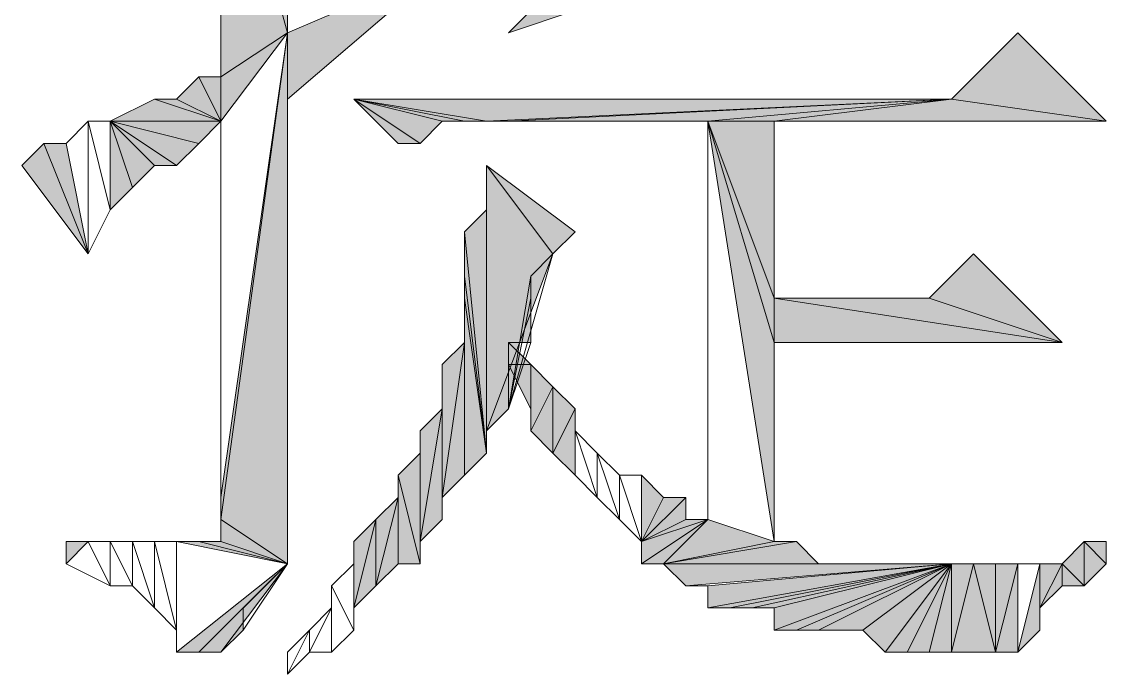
# Model space of a CAD drawing. Header units: inches. Extents: x -244 to 17, y 0 to 370.
# Drawn here: x -37.264 to -34.152, y 22.553 to 24.427 of the extents above; entities that cross this region are included whole.
import ezdxf

# ---------------------------------------------------------------- set-up
doc = ezdxf.new("R2010")
doc.units = ezdxf.units.IN
doc.header["$MEASUREMENT"] = 0
doc.layers.add('图层 1', color=7, linetype='Continuous')

# ---------------------------------------------------------------- blocks, each defined once
blk = doc.blocks.new('block 2')
at = {"layer": '图层 1', "true_color": 0xffffff}
h = blk.add_hatch(color=7, dxfattribs=at)
h.dxf.hatch_style = 2
h.paths.add_polyline_path([(43.8785, 57.7216), (44.196, 57.8487), (44.1326, 57.9121)])
h.paths.add_polyline_path([(44.196, 57.785), (43.8785, 57.7216), (44.196, 57.8487)])
h = blk.add_hatch(color=7, dxfattribs=at)
h.dxf.hatch_style = 2
h.paths.add_polyline_path([(43.053, 57.7216), (42.9895, 57.785), (43.053, 57.785)])
h = blk.add_hatch(color=7, dxfattribs=at)
h.dxf.hatch_style = 2
h.paths.add_polyline_path([(44.2595, 57.6582), (44.1326, 57.5311), (44.1326, 57.4677)])
h.paths.add_polyline_path([(44.069, 57.5945), (44.2595, 57.6582), (44.1326, 57.5311)])
h.paths.add_polyline_path([(44.0056, 57.6582), (44.069, 57.5945), (44.2595, 57.6582)])
h = blk.add_hatch(color=7, dxfattribs=at)
h.dxf.hatch_style = 2
h.paths.add_polyline_path([(44.196, 57.4039), (44.2595, 57.6582), (44.2595, 57.3406)])
h.paths.add_polyline_path([(44.1326, 57.4677), (44.196, 57.4039), (44.2595, 57.6582)])
h = blk.add_hatch(color=7, dxfattribs=at)
h.dxf.hatch_style = 2
h.paths.add_polyline_path([(44.2595, 57.6582), (44.3231, 57.5311), (44.2595, 57.3406)])
h = blk.add_hatch(color=7, dxfattribs=at)
h.dxf.hatch_style = 2
h.paths.add_polyline_path([(44.2595, 57.3406), (44.3231, 57.4677), (44.3231, 57.5311)])
h.paths.add_polyline_path([(44.3865, 57.4039), (44.2595, 57.3406), (44.3231, 57.4677)])
h = blk.add_hatch(color=7, dxfattribs=at)
h.dxf.hatch_style = 2
h.paths.add_polyline_path([(42.9895, 57.15), (42.7356, 57.4039), (42.7356, 57.4677)])
h.paths.add_polyline_path([(42.7356, 57.3406), (42.9895, 57.15), (42.7356, 57.4039)])
h = blk.add_hatch(color=7, dxfattribs=at)
h.dxf.hatch_style = 2
h.paths.add_polyline_path([(43.053, 57.4677), (43.053, 57.4039), (42.9895, 57.15)])
h = blk.add_hatch(color=7, dxfattribs=at)
h.dxf.hatch_style = 2
h.paths.add_polyline_path([(42.9895, 57.15), (43.053, 57.3406), (43.053, 57.4039)])
h.paths.add_polyline_path([(43.1166, 57.3406), (42.9895, 57.15), (43.053, 57.3406)])
h = blk.add_hatch(color=7, dxfattribs=at)
h.dxf.hatch_style = 2
h.paths.add_polyline_path([(44.3865, 57.4039), (44.3865, 57.3406), (44.2595, 57.3406)])
h = blk.add_hatch(color=7, dxfattribs=at)
h.dxf.hatch_style = 2
h.paths.add_polyline_path([(42.9895, 57.15), (42.799, 57.2772), (42.7356, 57.3406)])
h.paths.add_polyline_path([(42.8625, 57.2772), (42.9895, 57.15), (42.799, 57.2772)])
h = blk.add_hatch(color=7, dxfattribs=at)
h.dxf.hatch_style = 2
h.paths.add_polyline_path([(43.1166, 57.3406), (42.9895, 57.15), (44.5136, 57.15)])
h = blk.add_hatch(color=7, dxfattribs=at)
h.dxf.hatch_style = 2
h.paths.add_polyline_path([(43.18, 57.3406), (43.1166, 57.3406), (44.5136, 57.15)])
h = blk.add_hatch(color=7, dxfattribs=at)
h.dxf.hatch_style = 2
h.paths.add_polyline_path([(44.3865, 57.3406), (44.2595, 57.3406), (44.5136, 57.15)])
h = blk.add_hatch(color=7, dxfattribs=at)
h.dxf.hatch_style = 2
h.paths.add_polyline_path([(45.2121, 57.3406), (44.5136, 57.15), (44.3865, 57.3406)])
h.paths.add_polyline_path([(45.2121, 57.15), (45.2121, 57.3406), (44.5136, 57.15)])
h = blk.add_hatch(color=7, dxfattribs=at)
h.dxf.hatch_style = 2
h.paths.add_polyline_path([(44.3231, 57.15), (44.5136, 57.15), (44.7041, 56.7056)])
h = blk.add_hatch(color=7, dxfattribs=at)
h.dxf.hatch_style = 2
h.paths.add_polyline_path([(43.2436, 56.8324), (42.9895, 56.769), (43.3069, 56.769)])
h.paths.add_polyline_path([(42.9895, 56.8324), (43.2436, 56.8324), (42.9895, 56.769)])
h.paths.add_polyline_path([(42.9261, 56.8961), (43.18, 56.8324), (42.9895, 56.8324)])
h.paths.add_polyline_path([(43.1166, 56.8961), (42.9261, 56.8961), (43.18, 56.8324)])
h.paths.add_polyline_path([(42.8625, 56.9595), (43.1166, 56.8961), (42.9261, 56.8961)])
h.paths.add_polyline_path([(43.053, 56.9595), (42.8625, 56.9595), (43.1166, 56.8961)])
h = blk.add_hatch(color=7, dxfattribs=at)
h.dxf.hatch_style = 2
h.paths.add_polyline_path([(44.3231, 56.9595), (44.2595, 56.7056), (44.2595, 56.6419)])
h.paths.add_polyline_path([(44.196, 56.769), (44.3231, 56.9595), (44.2595, 56.7056)])
h.paths.add_polyline_path([(44.196, 56.8324), (44.196, 56.769), (44.3231, 56.9595)])
h = blk.add_hatch(color=7, dxfattribs=at)
h.dxf.hatch_style = 2
h.paths.add_polyline_path([(44.2595, 56.5785), (44.3231, 56.9595), (44.3231, 55.2449)])
h.paths.add_polyline_path([(44.2595, 56.6419), (44.2595, 56.5785), (44.3231, 56.9595)])
h = blk.add_hatch(color=7, dxfattribs=at)
h.dxf.hatch_style = 2
h.paths.add_polyline_path([(43.053, 56.769), (43.4341, 56.7056), (43.1166, 56.7056)])
h.paths.add_polyline_path([(43.3705, 56.769), (43.053, 56.769), (43.4341, 56.7056)])
h = blk.add_hatch(color=7, dxfattribs=at)
h.dxf.hatch_style = 2
h.paths.add_polyline_path([(43.18, 56.7056), (43.6246, 56.6419), (43.2436, 56.6419)])
h.paths.add_polyline_path([(43.561, 56.7056), (43.18, 56.7056), (43.6246, 56.6419)])
h = blk.add_hatch(color=7, dxfattribs=at)
h.dxf.hatch_style = 2
h.paths.add_polyline_path([(43.3069, 56.5785), (43.7515, 56.6419), (43.2436, 56.6419)])
h.paths.add_polyline_path([(43.8151, 56.6419), (43.3069, 56.5785), (43.7515, 56.6419)])
h = blk.add_hatch(color=7, dxfattribs=at)
h.dxf.hatch_style = 2
h.paths.add_polyline_path([(43.942, 56.6419), (43.3069, 56.5785), (44.0056, 56.5785)])
h.paths.add_polyline_path([(43.8151, 56.6419), (43.942, 56.6419), (43.3069, 56.5785)])
h = blk.add_hatch(color=7, dxfattribs=at)
h.dxf.hatch_style = 2
h.paths.add_polyline_path([(43.8785, 56.388), (43.4341, 56.5151), (43.3705, 56.5785)])
h.paths.add_polyline_path([(43.8151, 56.4514), (43.8785, 56.388), (43.4341, 56.5151)])
h = blk.add_hatch(color=7, dxfattribs=at)
h.dxf.hatch_style = 2
h.paths.add_polyline_path([(43.8785, 56.388), (44.1326, 56.5785), (43.942, 56.3246)])
h.paths.add_polyline_path([(43.3705, 56.5785), (43.8785, 56.388), (44.1326, 56.5785)])
h = blk.add_hatch(color=7, dxfattribs=at)
h.dxf.hatch_style = 2
h.paths.add_polyline_path([(44.3231, 55.2449), (44.2595, 56.5151), (44.2595, 56.5785)])
h.paths.add_polyline_path([(44.2595, 55.9436), (44.3231, 55.2449), (44.2595, 56.5151)])
h = blk.add_hatch(color=7, dxfattribs=at)
h.dxf.hatch_style = 2
h.paths.add_polyline_path([(43.3069, 56.388), (43.4341, 56.3246), (43.2436, 56.3246)])
h.paths.add_polyline_path([(43.4975, 56.388), (43.3069, 56.388), (43.4341, 56.3246)])
h.paths.add_polyline_path([(43.3705, 56.4514), (43.4975, 56.388), (43.3069, 56.388)])
h.paths.add_polyline_path([(43.561, 56.4514), (43.3705, 56.4514), (43.4975, 56.388)])
h.paths.add_polyline_path([(43.561, 56.5151), (43.4341, 56.4514), (43.561, 56.4514)])
h = blk.add_hatch(color=7, dxfattribs=at)
h.dxf.hatch_style = 2
h.paths.add_polyline_path([(43.4341, 56.5151), (43.7515, 56.4514), (43.8151, 56.4514)])
h.paths.add_polyline_path([(43.6246, 56.4514), (43.4341, 56.5151), (43.7515, 56.4514)])
h.paths.add_polyline_path([(43.6246, 56.5151), (43.6246, 56.4514), (43.4341, 56.5151)])
h = blk.add_hatch(color=7, dxfattribs=at)
h.dxf.hatch_style = 2
h.paths.add_polyline_path([(43.561, 56.5151), (43.6246, 56.5151), (43.561, 56.4514)])
h = blk.add_hatch(color=7, dxfattribs=at)
h.dxf.hatch_style = 2
h.paths.add_polyline_path([(44.5136, 56.5151), (44.577, 56.4514), (44.577, 56.3246)])
h = blk.add_hatch(color=7, dxfattribs=at)
h.dxf.hatch_style = 2
h.paths.add_polyline_path([(43.1166, 55.9436), (42.9895, 56.1341), (43.053, 56.1341)])
h.paths.add_polyline_path([(42.9895, 56.0707), (43.1166, 55.9436), (42.9895, 56.1341)])
h = blk.add_hatch(color=7, dxfattribs=at)
h.dxf.hatch_style = 2
h.paths.add_polyline_path([(43.053, 56.1341), (43.18, 56.007), (43.1166, 56.007)])
h.paths.add_polyline_path([(43.18, 56.0707), (43.053, 56.1341), (43.18, 56.007)])
h.paths.add_polyline_path([(43.2436, 56.1341), (43.18, 56.0707), (43.053, 56.1341)])
h = blk.add_hatch(color=7, dxfattribs=at)
h.dxf.hatch_style = 2
h.paths.add_polyline_path([(43.053, 56.1341), (43.1166, 56.007), (43.1166, 55.9436)])
h = blk.add_hatch(color=7, dxfattribs=at)
h.dxf.hatch_style = 2
h.paths.add_polyline_path([(42.9895, 56.0707), (42.9261, 56.007), (42.9895, 55.2449)])
h = blk.add_hatch(color=7, dxfattribs=at)
h.dxf.hatch_style = 2
h.paths.add_polyline_path([(42.9895, 56.0707), (43.053, 55.6897), (42.9895, 55.6259)])
h.paths.add_polyline_path([(43.053, 55.7531), (42.9895, 56.0707), (43.053, 55.6897)])
h.paths.add_polyline_path([(43.1166, 55.9436), (43.053, 55.7531), (42.9895, 56.0707)])
h = blk.add_hatch(color=7, dxfattribs=at)
h.dxf.hatch_style = 2
h.paths.add_polyline_path([(42.9895, 55.2449), (42.8625, 55.9436), (42.9261, 55.9436)])
h.paths.add_polyline_path([(42.8625, 55.8802), (42.9895, 55.2449), (42.8625, 55.9436)])
h = blk.add_hatch(color=7, dxfattribs=at)
h.dxf.hatch_style = 2
h.paths.add_polyline_path([(44.2595, 55.9436), (43.6246, 55.7531), (43.053, 55.7531)])
h.paths.add_polyline_path([(43.7515, 55.7531), (44.2595, 55.9436), (43.6246, 55.7531)])
h.paths.add_polyline_path([(44.2595, 55.7531), (43.7515, 55.7531), (44.2595, 55.9436)])
h = blk.add_hatch(color=7, dxfattribs=at)
h.dxf.hatch_style = 2
h.paths.add_polyline_path([(44.3231, 55.2449), (44.2595, 55.7531), (44.2595, 55.9436)])
h.paths.add_polyline_path([(44.2595, 54.8005), (44.3231, 55.2449), (44.2595, 55.7531)])
h.paths.add_polyline_path([(44.5136, 55.0544), (44.2595, 54.8005), (44.3231, 55.2449)])
h = blk.add_hatch(color=7, dxfattribs=at)
h.dxf.hatch_style = 2
h.paths.add_polyline_path([(42.9895, 55.2449), (42.8625, 55.8164), (42.8625, 55.8802)])
h.paths.add_polyline_path([(42.8625, 55.7531), (42.9895, 55.2449), (42.8625, 55.8164)])
h = blk.add_hatch(color=7, dxfattribs=at)
h.dxf.hatch_style = 2
h.paths.add_polyline_path([(42.9895, 55.2449), (42.799, 55.7531), (42.8625, 55.7531)])
h.paths.add_polyline_path([(42.799, 55.6897), (42.9895, 55.2449), (42.799, 55.7531)])
h = blk.add_hatch(color=7, dxfattribs=at)
h.dxf.hatch_style = 2
h.paths.add_polyline_path([(43.6246, 54.9276), (43.7515, 55.3086), (43.7515, 55.7531)])
h.paths.add_polyline_path([(43.8785, 55.1815), (43.6246, 54.9276), (43.7515, 55.3086)])
h = blk.add_hatch(color=7, dxfattribs=at)
h.dxf.hatch_style = 2
h.paths.add_polyline_path([(43.7515, 55.7531), (43.6246, 55.7531), (43.6246, 54.9276)])
h = blk.add_hatch(color=7, dxfattribs=at)
h.dxf.hatch_style = 2
h.paths.add_polyline_path([(42.9895, 55.2449), (42.799, 55.6259), (42.799, 55.6897)])
h.paths.add_polyline_path([(42.799, 55.4991), (42.9895, 55.2449), (42.799, 55.6259)])
h = blk.add_hatch(color=7, dxfattribs=at)
h.dxf.hatch_style = 2
h.paths.add_polyline_path([(42.9895, 55.2449), (42.7356, 55.4354), (42.799, 55.4991)])
h.paths.add_polyline_path([(42.7356, 55.372), (42.9895, 55.2449), (42.7356, 55.4354)])
h = blk.add_hatch(color=7, dxfattribs=at)
h.dxf.hatch_style = 2
h.paths.add_polyline_path([(42.7356, 55.2449), (42.9895, 55.1815), (42.7356, 55.1181)])
h.paths.add_polyline_path([(42.9895, 55.2449), (42.7356, 55.2449), (42.9895, 55.1815)])
h.paths.add_polyline_path([(42.7356, 55.3086), (42.9895, 55.2449), (42.7356, 55.2449)])
h.paths.add_polyline_path([(42.7356, 55.372), (42.7356, 55.3086), (42.9895, 55.2449)])
h = blk.add_hatch(color=7, dxfattribs=at)
h.dxf.hatch_style = 2
h.paths.add_polyline_path([(42.7356, 55.1181), (42.9895, 55.0544), (42.7356, 55.0544)])
h.paths.add_polyline_path([(42.9895, 55.1181), (42.7356, 55.1181), (42.9895, 55.0544)])
h.paths.add_polyline_path([(42.9895, 55.1815), (42.9895, 55.1181), (42.7356, 55.1181)])
h = blk.add_hatch(color=7, dxfattribs=at)
h.dxf.hatch_style = 2
h.paths.add_polyline_path([(42.9895, 54.991), (42.8625, 54.991), (42.9895, 54.9276)])
h.paths.add_polyline_path([(42.7356, 55.0544), (42.799, 54.991), (42.9895, 54.991)])
h = blk.add_hatch(color=7, dxfattribs=at)
h.dxf.hatch_style = 2
h.paths.add_polyline_path([(42.9895, 54.9276), (42.9261, 54.9276), (42.8625, 54.991)])
h.paths.add_polyline_path([(42.9261, 54.8639), (42.9895, 54.9276), (42.9261, 54.9276)])
h.paths.add_polyline_path([(43.053, 54.8639), (42.9261, 54.8639), (42.9895, 54.9276)])
h.paths.add_polyline_path([(42.9895, 54.8005), (43.053, 54.8639), (42.9261, 54.8639)])
h.paths.add_polyline_path([(43.053, 54.8005), (42.9895, 54.8005), (43.053, 54.8639)])
at = {"layer": '图层 1', "lineweight": 0}
for points in [[(43.8785, 57.7216), (44.196, 57.8487), (44.1326, 57.9121), (43.8785, 57.7216)], [(44.196, 57.785), (43.8785, 57.7216), (44.196, 57.8487), (44.196, 57.785)], [(42.9895, 57.785), (43.053, 57.7216), (42.9261, 57.6582), (42.9895, 57.785)], [(43.053, 57.7216), (42.9895, 57.785), (43.053, 57.785), (43.053, 57.7216)], [(44.196, 57.785), (43.8785, 57.7216), (44.2595, 57.7216), (44.196, 57.785)], [(43.053, 57.7216), (42.9261, 57.6582), (43.053, 57.6582), (43.053, 57.7216)], [(43.8785, 57.7216), (44.2595, 57.7216), (44.0056, 57.6582), (43.8785, 57.7216)], [(44.2595, 57.7216), (44.2595, 57.6582), (44.0056, 57.6582), (44.2595, 57.7216)], [(43.053, 57.6582), (42.9261, 57.5945), (43.053, 57.5945), (43.053, 57.6582)], [(42.9261, 57.6582), (43.053, 57.6582), (42.9261, 57.5945), (42.9261, 57.6582)], [(44.0056, 57.6582), (44.069, 57.5945), (44.2595, 57.6582), (44.0056, 57.6582)], [(44.069, 57.5945), (44.2595, 57.6582), (44.1326, 57.5311), (44.069, 57.5945)], [(44.2595, 57.6582), (44.1326, 57.5311), (44.1326, 57.4677), (44.2595, 57.6582)], [(44.1326, 57.4677), (44.196, 57.4039), (44.2595, 57.6582), (44.1326, 57.4677)], [(44.196, 57.4039), (44.2595, 57.6582), (44.2595, 57.3406), (44.196, 57.4039)], [(44.2595, 57.6582), (44.3231, 57.5311), (44.2595, 57.3406), (44.2595, 57.6582)], [(43.053, 57.5945), (42.8625, 57.5311), (43.053, 57.5311), (43.053, 57.5945)], [(42.9261, 57.5945), (43.053, 57.5945), (42.8625, 57.5311), (42.9261, 57.5945)], [(43.053, 57.5311), (42.799, 57.4677), (43.053, 57.4677), (43.053, 57.5311)], [(42.8625, 57.5311), (43.053, 57.5311), (42.799, 57.4677), (42.8625, 57.5311)], [(44.2595, 57.3406), (44.3231, 57.4677), (44.3231, 57.5311), (44.2595, 57.3406)], [(42.9895, 57.15), (42.7356, 57.4039), (42.7356, 57.4677), (42.9895, 57.15)], [(43.053, 57.4677), (42.7356, 57.4677), (42.9895, 57.15), (43.053, 57.4677)], [(42.799, 57.4677), (43.053, 57.4677), (42.7356, 57.4677), (42.799, 57.4677)], [(43.053, 57.4677), (43.053, 57.4039), (42.9895, 57.15), (43.053, 57.4677)], [(44.3865, 57.4039), (44.2595, 57.3406), (44.3231, 57.4677), (44.3865, 57.4039)], [(42.7356, 57.3406), (42.9895, 57.15), (42.7356, 57.4039), (42.7356, 57.3406)], [(42.9895, 57.15), (43.053, 57.3406), (43.053, 57.4039), (42.9895, 57.15)], [(44.3865, 57.4039), (44.3865, 57.3406), (44.2595, 57.3406), (44.3865, 57.4039)], [(42.9895, 57.15), (42.799, 57.2772), (42.7356, 57.3406), (42.9895, 57.15)], [(43.1166, 57.3406), (42.9895, 57.15), (44.5136, 57.15), (43.1166, 57.3406)], [(43.1166, 57.3406), (42.9895, 57.15), (43.053, 57.3406), (43.1166, 57.3406)], [(43.18, 57.3406), (43.1166, 57.3406), (44.5136, 57.15), (43.18, 57.3406)], [(44.2595, 57.3406), (43.18, 57.3406), (44.5136, 57.15), (44.2595, 57.3406)], [(44.3865, 57.3406), (44.2595, 57.3406), (44.5136, 57.15), (44.3865, 57.3406)], [(45.2121, 57.3406), (44.5136, 57.15), (44.3865, 57.3406), (45.2121, 57.3406)], [(45.2121, 57.15), (45.2121, 57.3406), (44.5136, 57.15), (45.2121, 57.15)], [(42.8625, 57.2772), (42.9895, 57.15), (42.799, 57.2772), (42.8625, 57.2772)], [(42.8625, 57.2772), (42.9261, 57.2134), (42.9895, 57.15), (42.8625, 57.2772)], [(42.672, 57.15), (42.799, 57.0866), (42.7356, 57.0866), (42.672, 57.15)], [(42.7356, 57.15), (42.672, 57.15), (42.799, 57.0866), (42.7356, 57.15)], [(42.9895, 57.15), (44.5136, 57.15), (43.1166, 57.15), (42.9895, 57.15)], [(43.1166, 57.15), (44.3231, 57.15), (44.5136, 57.15), (43.1166, 57.15)], [(44.3231, 57.15), (44.5136, 57.15), (44.7041, 56.7056), (44.3231, 57.15)], [(42.7356, 57.0866), (42.8625, 57.0229), (42.7356, 57.0229), (42.7356, 57.0866)], [(42.799, 57.0866), (42.7356, 57.0866), (42.8625, 57.0229), (42.799, 57.0866)], [(42.7356, 57.0229), (42.9261, 57.0229), (42.799, 56.9595), (42.7356, 57.0229)], [(42.8625, 57.0229), (42.7356, 57.0229), (42.9261, 57.0229), (42.8625, 57.0229)], [(42.9261, 57.0229), (42.799, 56.9595), (42.9895, 56.9595), (42.9261, 57.0229)], [(42.799, 56.9595), (42.9895, 56.9595), (42.8625, 56.9595), (42.799, 56.9595)], [(42.8625, 56.9595), (43.1166, 56.8961), (42.9261, 56.8961), (42.8625, 56.9595)], [(43.053, 56.9595), (42.8625, 56.9595), (43.1166, 56.8961), (43.053, 56.9595)], [(42.9895, 56.9595), (43.053, 56.9595), (42.8625, 56.9595), (42.9895, 56.9595)], [(44.196, 56.769), (44.3231, 56.9595), (44.2595, 56.7056), (44.196, 56.769)], [(44.196, 56.8324), (44.196, 56.769), (44.3231, 56.9595), (44.196, 56.8324)], [(44.3231, 56.9595), (44.2595, 56.7056), (44.2595, 56.6419), (44.3231, 56.9595)], [(44.2595, 56.5785), (44.3231, 56.9595), (44.3231, 55.2449), (44.2595, 56.5785)], [(44.2595, 56.6419), (44.2595, 56.5785), (44.3231, 56.9595), (44.2595, 56.6419)], [(42.9261, 56.8961), (43.18, 56.8324), (42.9895, 56.8324), (42.9261, 56.8961)], [(43.1166, 56.8961), (42.9261, 56.8961), (43.18, 56.8324), (43.1166, 56.8961)], [(43.2436, 56.8324), (42.9895, 56.769), (43.3069, 56.769), (43.2436, 56.8324)], [(42.9895, 56.8324), (43.2436, 56.8324), (42.9895, 56.769), (42.9895, 56.8324)], [(43.18, 56.8324), (42.9895, 56.8324), (43.2436, 56.8324), (43.18, 56.8324)], [(42.9895, 56.769), (43.3069, 56.769), (43.053, 56.769), (42.9895, 56.769)], [(43.053, 56.769), (43.4341, 56.7056), (43.1166, 56.7056), (43.053, 56.769)], [(43.3705, 56.769), (43.053, 56.769), (43.4341, 56.7056), (43.3705, 56.769)], [(43.3069, 56.769), (43.3705, 56.769), (43.053, 56.769), (43.3069, 56.769)], [(43.1166, 56.7056), (43.4975, 56.7056), (43.18, 56.7056), (43.1166, 56.7056)], [(43.4341, 56.7056), (43.1166, 56.7056), (43.4975, 56.7056), (43.4341, 56.7056)], [(43.18, 56.7056), (43.6246, 56.6419), (43.2436, 56.6419), (43.18, 56.7056)], [(43.561, 56.7056), (43.18, 56.7056), (43.6246, 56.6419), (43.561, 56.7056)], [(43.4975, 56.7056), (43.561, 56.7056), (43.18, 56.7056), (43.4975, 56.7056)], [(43.2436, 56.6419), (43.688, 56.6419), (43.6246, 56.6419), (43.2436, 56.6419)], [(43.7515, 56.6419), (43.2436, 56.6419), (43.688, 56.6419), (43.7515, 56.6419)], [(43.3069, 56.5785), (43.7515, 56.6419), (43.2436, 56.6419), (43.3069, 56.5785)], [(43.942, 56.6419), (43.3069, 56.5785), (44.0056, 56.5785), (43.942, 56.6419)], [(43.8151, 56.6419), (43.942, 56.6419), (43.3069, 56.5785), (43.8151, 56.6419)], [(43.8151, 56.6419), (43.3069, 56.5785), (43.7515, 56.6419), (43.8151, 56.6419)], [(43.3069, 56.5785), (44.0056, 56.5785), (43.3705, 56.5785), (43.3069, 56.5785)], [(43.8785, 56.388), (43.4341, 56.5151), (43.3705, 56.5785), (43.8785, 56.388)], [(43.3705, 56.5785), (43.8785, 56.388), (44.1326, 56.5785), (43.3705, 56.5785)], [(43.3705, 56.5785), (44.069, 56.5785), (44.0056, 56.5785), (43.3705, 56.5785)], [(44.1326, 56.5785), (43.3705, 56.5785), (44.069, 56.5785), (44.1326, 56.5785)], [(43.8785, 56.388), (44.1326, 56.5785), (43.942, 56.3246), (43.8785, 56.388)], [(44.3231, 55.2449), (44.2595, 56.5151), (44.2595, 56.5785), (44.3231, 55.2449)], [(43.561, 56.5151), (43.4341, 56.4514), (43.561, 56.4514), (43.561, 56.5151)], [(43.4341, 56.5151), (43.561, 56.5151), (43.6246, 56.5151), (43.4341, 56.5151)], [(43.4341, 56.5151), (43.7515, 56.4514), (43.8151, 56.4514), (43.4341, 56.5151)], [(43.6246, 56.4514), (43.4341, 56.5151), (43.7515, 56.4514), (43.6246, 56.4514)], [(43.6246, 56.5151), (43.6246, 56.4514), (43.4341, 56.5151), (43.6246, 56.5151)], [(43.8151, 56.4514), (43.8785, 56.388), (43.4341, 56.5151), (43.8151, 56.4514)], [(43.561, 56.5151), (43.6246, 56.5151), (43.561, 56.4514), (43.561, 56.5151)], [(44.2595, 55.9436), (44.3231, 55.2449), (44.2595, 56.5151), (44.2595, 55.9436)], [(44.5136, 56.5151), (44.577, 56.4514), (44.577, 56.3246), (44.5136, 56.5151)], [(43.3705, 56.4514), (43.4975, 56.388), (43.3069, 56.388), (43.3705, 56.4514)], [(43.561, 56.4514), (43.3705, 56.4514), (43.4975, 56.388), (43.561, 56.4514)], [(43.4341, 56.4514), (43.561, 56.4514), (43.3705, 56.4514), (43.4341, 56.4514)], [(43.3069, 56.388), (43.4341, 56.3246), (43.2436, 56.3246), (43.3069, 56.388)], [(43.4975, 56.388), (43.3069, 56.388), (43.4341, 56.3246), (43.4975, 56.388)], [(43.3705, 56.3246), (43.18, 56.2612), (43.3069, 56.2612), (43.3705, 56.3246)], [(43.2436, 56.3246), (43.3705, 56.3246), (43.18, 56.2612), (43.2436, 56.3246)], [(43.4341, 56.3246), (43.2436, 56.3246), (43.3705, 56.3246), (43.4341, 56.3246)], [(43.3069, 56.2612), (43.1166, 56.1975), (43.2436, 56.1975), (43.3069, 56.2612)], [(43.18, 56.2612), (43.3069, 56.2612), (43.1166, 56.1975), (43.18, 56.2612)], [(43.2436, 56.1975), (43.053, 56.1341), (43.2436, 56.1341), (43.2436, 56.1975)], [(43.1166, 56.1975), (43.2436, 56.1975), (43.053, 56.1341), (43.1166, 56.1975)], [(43.1166, 55.9436), (42.9895, 56.1341), (43.053, 56.1341), (43.1166, 55.9436)], [(42.9895, 56.0707), (43.1166, 55.9436), (42.9895, 56.1341), (42.9895, 56.0707)], [(43.053, 56.1341), (43.18, 56.007), (43.1166, 56.007), (43.053, 56.1341)], [(43.18, 56.0707), (43.053, 56.1341), (43.18, 56.007), (43.18, 56.0707)], [(43.2436, 56.1341), (43.18, 56.0707), (43.053, 56.1341), (43.2436, 56.1341)], [(43.053, 56.1341), (43.1166, 56.007), (43.1166, 55.9436), (43.053, 56.1341)], [(42.9895, 56.0707), (42.9261, 56.007), (42.9895, 55.2449), (42.9895, 56.0707)], [(42.9895, 56.0707), (43.053, 55.6897), (42.9895, 55.6259), (42.9895, 56.0707)], [(43.053, 55.7531), (42.9895, 56.0707), (43.053, 55.6897), (43.053, 55.7531)], [(43.1166, 55.9436), (43.053, 55.7531), (42.9895, 56.0707), (43.1166, 55.9436)], [(42.9895, 56.0707), (42.9895, 55.5625), (42.9895, 55.4991), (42.9895, 56.0707)], [(42.9895, 55.6259), (42.9895, 56.0707), (42.9895, 55.5625), (42.9895, 55.6259)], [(42.9895, 56.0707), (42.9895, 55.372), (42.9895, 55.2449), (42.9895, 56.0707)], [(42.9895, 55.4354), (42.9895, 56.0707), (42.9895, 55.372), (42.9895, 55.4354)], [(42.9895, 55.4991), (42.9895, 55.4354), (42.9895, 56.0707), (42.9895, 55.4991)], [(42.9261, 55.9436), (42.9895, 55.2449), (42.9261, 56.007), (42.9261, 55.9436)], [(42.9895, 55.2449), (42.8625, 55.9436), (42.9261, 55.9436), (42.9895, 55.2449)], [(42.8625, 55.8802), (42.9895, 55.2449), (42.8625, 55.9436), (42.8625, 55.8802)], [(44.2595, 55.9436), (43.6246, 55.7531), (43.053, 55.7531), (44.2595, 55.9436)], [(43.1166, 55.9436), (44.2595, 55.9436), (43.053, 55.7531), (43.1166, 55.9436)], [(43.7515, 55.7531), (44.2595, 55.9436), (43.6246, 55.7531), (43.7515, 55.7531)], [(44.2595, 55.7531), (43.7515, 55.7531), (44.2595, 55.9436), (44.2595, 55.7531)], [(44.3231, 55.2449), (44.2595, 55.7531), (44.2595, 55.9436), (44.3231, 55.2449)], [(42.9895, 55.2449), (42.8625, 55.8164), (42.8625, 55.8802), (42.9895, 55.2449)], [(42.8625, 55.7531), (42.9895, 55.2449), (42.8625, 55.8164), (42.8625, 55.7531)], [(42.9895, 55.2449), (42.799, 55.7531), (42.8625, 55.7531), (42.9895, 55.2449)], [(42.799, 55.6897), (42.9895, 55.2449), (42.799, 55.7531), (42.799, 55.6897)], [(43.6246, 54.9276), (43.7515, 55.3086), (43.7515, 55.7531), (43.6246, 54.9276)], [(43.7515, 55.7531), (43.6246, 55.7531), (43.6246, 54.9276), (43.7515, 55.7531)], [(44.2595, 54.8005), (44.3231, 55.2449), (44.2595, 55.7531), (44.2595, 54.8005)], [(42.9895, 55.2449), (42.799, 55.6259), (42.799, 55.6897), (42.9895, 55.2449)], [(42.799, 55.4991), (42.9895, 55.2449), (42.799, 55.6259), (42.799, 55.4991)], [(42.9895, 55.2449), (42.7356, 55.4354), (42.799, 55.4991), (42.9895, 55.2449)], [(42.7356, 55.372), (42.9895, 55.2449), (42.7356, 55.4354), (42.7356, 55.372)], [(42.7356, 55.372), (42.7356, 55.3086), (42.9895, 55.2449), (42.7356, 55.372)], [(42.7356, 55.3086), (42.9895, 55.2449), (42.7356, 55.2449), (42.7356, 55.3086)], [(43.8785, 55.1815), (43.6246, 54.9276), (43.7515, 55.3086), (43.8785, 55.1815)], [(42.7356, 55.2449), (42.9895, 55.1815), (42.7356, 55.1181), (42.7356, 55.2449)], [(42.9895, 55.2449), (42.7356, 55.2449), (42.9895, 55.1815), (42.9895, 55.2449)], [(44.5136, 55.0544), (44.2595, 54.8005), (44.3231, 55.2449), (44.5136, 55.0544)], [(42.9895, 55.1815), (42.9895, 55.1181), (42.7356, 55.1181), (42.9895, 55.1815)], [(42.7356, 55.1181), (42.9895, 55.0544), (42.7356, 55.0544), (42.7356, 55.1181)], [(42.9895, 55.1181), (42.7356, 55.1181), (42.9895, 55.0544), (42.9895, 55.1181)], [(42.7356, 55.0544), (42.799, 54.991), (42.9895, 54.991), (42.7356, 55.0544)], [(42.7356, 55.0544), (42.9895, 55.0544), (42.9895, 54.991), (42.7356, 55.0544)], [(42.799, 54.991), (42.9895, 54.991), (42.8625, 54.991), (42.799, 54.991)], [(42.9895, 54.9276), (42.9261, 54.9276), (42.8625, 54.991), (42.9895, 54.9276)], [(42.9895, 54.991), (42.8625, 54.991), (42.9895, 54.9276), (42.9895, 54.991)], [(42.9261, 54.8639), (42.9895, 54.9276), (42.9261, 54.9276), (42.9261, 54.8639)], [(43.053, 54.8639), (42.9261, 54.8639), (42.9895, 54.9276), (43.053, 54.8639)], [(42.9895, 54.8005), (43.053, 54.8639), (42.9261, 54.8639), (42.9895, 54.8005)], [(43.053, 54.8005), (42.9895, 54.8005), (43.053, 54.8639), (43.053, 54.8005)]]:
    blk.add_lwpolyline(points, dxfattribs=at)
at = {"layer": '图层 1', "color": 7, "lineweight": 13, "true_color": 0xffffff}
for points in [[(43.8785, 57.7216), (44.196, 57.8487), (44.1326, 57.9121), (43.8785, 57.7216)], [(44.196, 57.785), (43.8785, 57.7216), (44.196, 57.8487), (44.196, 57.785)], [(42.9895, 57.785), (43.053, 57.7216), (42.9261, 57.6582), (42.9895, 57.785)], [(43.053, 57.7216), (42.9895, 57.785), (43.053, 57.785), (43.053, 57.7216)], [(44.196, 57.785), (43.8785, 57.7216), (44.2595, 57.7216), (44.196, 57.785)], [(43.053, 57.7216), (42.9261, 57.6582), (43.053, 57.6582), (43.053, 57.7216)], [(43.8785, 57.7216), (44.2595, 57.7216), (44.0056, 57.6582), (43.8785, 57.7216)], [(44.2595, 57.7216), (44.2595, 57.6582), (44.0056, 57.6582), (44.2595, 57.7216)], [(43.053, 57.6582), (42.9261, 57.5945), (43.053, 57.5945), (43.053, 57.6582)], [(42.9261, 57.6582), (43.053, 57.6582), (42.9261, 57.5945), (42.9261, 57.6582)], [(44.0056, 57.6582), (44.069, 57.5945), (44.2595, 57.6582), (44.0056, 57.6582)], [(44.069, 57.5945), (44.2595, 57.6582), (44.1326, 57.5311), (44.069, 57.5945)], [(44.2595, 57.6582), (44.1326, 57.5311), (44.1326, 57.4677), (44.2595, 57.6582)], [(44.1326, 57.4677), (44.196, 57.4039), (44.2595, 57.6582), (44.1326, 57.4677)], [(44.196, 57.4039), (44.2595, 57.6582), (44.2595, 57.3406), (44.196, 57.4039)], [(44.2595, 57.6582), (44.3231, 57.5311), (44.2595, 57.3406), (44.2595, 57.6582)], [(43.053, 57.5945), (42.8625, 57.5311), (43.053, 57.5311), (43.053, 57.5945)], [(42.9261, 57.5945), (43.053, 57.5945), (42.8625, 57.5311), (42.9261, 57.5945)], [(43.053, 57.5311), (42.799, 57.4677), (43.053, 57.4677), (43.053, 57.5311)], [(42.8625, 57.5311), (43.053, 57.5311), (42.799, 57.4677), (42.8625, 57.5311)], [(44.2595, 57.3406), (44.3231, 57.4677), (44.3231, 57.5311), (44.2595, 57.3406)], [(42.9895, 57.15), (42.7356, 57.4039), (42.7356, 57.4677), (42.9895, 57.15)], [(43.053, 57.4677), (42.7356, 57.4677), (42.9895, 57.15), (43.053, 57.4677)], [(42.799, 57.4677), (43.053, 57.4677), (42.7356, 57.4677), (42.799, 57.4677)], [(43.053, 57.4677), (43.053, 57.4039), (42.9895, 57.15), (43.053, 57.4677)], [(44.3865, 57.4039), (44.2595, 57.3406), (44.3231, 57.4677), (44.3865, 57.4039)], [(42.7356, 57.3406), (42.9895, 57.15), (42.7356, 57.4039), (42.7356, 57.3406)], [(42.9895, 57.15), (43.053, 57.3406), (43.053, 57.4039), (42.9895, 57.15)], [(44.3865, 57.4039), (44.3865, 57.3406), (44.2595, 57.3406), (44.3865, 57.4039)], [(42.9895, 57.15), (42.799, 57.2772), (42.7356, 57.3406), (42.9895, 57.15)], [(43.1166, 57.3406), (42.9895, 57.15), (44.5136, 57.15), (43.1166, 57.3406)], [(43.1166, 57.3406), (42.9895, 57.15), (43.053, 57.3406), (43.1166, 57.3406)], [(43.18, 57.3406), (43.1166, 57.3406), (44.5136, 57.15), (43.18, 57.3406)], [(44.2595, 57.3406), (43.18, 57.3406), (44.5136, 57.15), (44.2595, 57.3406)], [(44.3865, 57.3406), (44.2595, 57.3406), (44.5136, 57.15), (44.3865, 57.3406)], [(45.2121, 57.3406), (44.5136, 57.15), (44.3865, 57.3406), (45.2121, 57.3406)], [(45.2121, 57.15), (45.2121, 57.3406), (44.5136, 57.15), (45.2121, 57.15)], [(42.8625, 57.2772), (42.9895, 57.15), (42.799, 57.2772), (42.8625, 57.2772)], [(42.8625, 57.2772), (42.9261, 57.2134), (42.9895, 57.15), (42.8625, 57.2772)], [(42.672, 57.15), (42.799, 57.0866), (42.7356, 57.0866), (42.672, 57.15)], [(42.7356, 57.15), (42.672, 57.15), (42.799, 57.0866), (42.7356, 57.15)], [(42.9895, 57.15), (44.5136, 57.15), (43.1166, 57.15), (42.9895, 57.15)], [(43.1166, 57.15), (44.3231, 57.15), (44.5136, 57.15), (43.1166, 57.15)], [(44.3231, 57.15), (44.5136, 57.15), (44.7041, 56.7056), (44.3231, 57.15)], [(42.7356, 57.0866), (42.8625, 57.0229), (42.7356, 57.0229), (42.7356, 57.0866)], [(42.799, 57.0866), (42.7356, 57.0866), (42.8625, 57.0229), (42.799, 57.0866)], [(42.7356, 57.0229), (42.9261, 57.0229), (42.799, 56.9595), (42.7356, 57.0229)], [(42.8625, 57.0229), (42.7356, 57.0229), (42.9261, 57.0229), (42.8625, 57.0229)], [(42.9261, 57.0229), (42.799, 56.9595), (42.9895, 56.9595), (42.9261, 57.0229)], [(42.799, 56.9595), (42.9895, 56.9595), (42.8625, 56.9595), (42.799, 56.9595)], [(42.8625, 56.9595), (43.1166, 56.8961), (42.9261, 56.8961), (42.8625, 56.9595)], [(43.053, 56.9595), (42.8625, 56.9595), (43.1166, 56.8961), (43.053, 56.9595)], [(42.9895, 56.9595), (43.053, 56.9595), (42.8625, 56.9595), (42.9895, 56.9595)], [(44.196, 56.769), (44.3231, 56.9595), (44.2595, 56.7056), (44.196, 56.769)], [(44.196, 56.8324), (44.196, 56.769), (44.3231, 56.9595), (44.196, 56.8324)], [(44.3231, 56.9595), (44.2595, 56.7056), (44.2595, 56.6419), (44.3231, 56.9595)], [(44.2595, 56.5785), (44.3231, 56.9595), (44.3231, 55.2449), (44.2595, 56.5785)], [(44.2595, 56.6419), (44.2595, 56.5785), (44.3231, 56.9595), (44.2595, 56.6419)], [(42.9261, 56.8961), (43.18, 56.8324), (42.9895, 56.8324), (42.9261, 56.8961)], [(43.1166, 56.8961), (42.9261, 56.8961), (43.18, 56.8324), (43.1166, 56.8961)], [(43.2436, 56.8324), (42.9895, 56.769), (43.3069, 56.769), (43.2436, 56.8324)], [(42.9895, 56.8324), (43.2436, 56.8324), (42.9895, 56.769), (42.9895, 56.8324)], [(43.18, 56.8324), (42.9895, 56.8324), (43.2436, 56.8324), (43.18, 56.8324)], [(42.9895, 56.769), (43.3069, 56.769), (43.053, 56.769), (42.9895, 56.769)], [(43.053, 56.769), (43.4341, 56.7056), (43.1166, 56.7056), (43.053, 56.769)], [(43.3705, 56.769), (43.053, 56.769), (43.4341, 56.7056), (43.3705, 56.769)], [(43.3069, 56.769), (43.3705, 56.769), (43.053, 56.769), (43.3069, 56.769)], [(43.1166, 56.7056), (43.4975, 56.7056), (43.18, 56.7056), (43.1166, 56.7056)], [(43.4341, 56.7056), (43.1166, 56.7056), (43.4975, 56.7056), (43.4341, 56.7056)], [(43.18, 56.7056), (43.6246, 56.6419), (43.2436, 56.6419), (43.18, 56.7056)], [(43.561, 56.7056), (43.18, 56.7056), (43.6246, 56.6419), (43.561, 56.7056)], [(43.4975, 56.7056), (43.561, 56.7056), (43.18, 56.7056), (43.4975, 56.7056)], [(43.2436, 56.6419), (43.688, 56.6419), (43.6246, 56.6419), (43.2436, 56.6419)], [(43.7515, 56.6419), (43.2436, 56.6419), (43.688, 56.6419), (43.7515, 56.6419)], [(43.3069, 56.5785), (43.7515, 56.6419), (43.2436, 56.6419), (43.3069, 56.5785)], [(43.942, 56.6419), (43.3069, 56.5785), (44.0056, 56.5785), (43.942, 56.6419)], [(43.8151, 56.6419), (43.942, 56.6419), (43.3069, 56.5785), (43.8151, 56.6419)], [(43.8151, 56.6419), (43.3069, 56.5785), (43.7515, 56.6419), (43.8151, 56.6419)], [(43.3069, 56.5785), (44.0056, 56.5785), (43.3705, 56.5785), (43.3069, 56.5785)], [(43.8785, 56.388), (43.4341, 56.5151), (43.3705, 56.5785), (43.8785, 56.388)], [(43.3705, 56.5785), (43.8785, 56.388), (44.1326, 56.5785), (43.3705, 56.5785)], [(43.3705, 56.5785), (44.069, 56.5785), (44.0056, 56.5785), (43.3705, 56.5785)], [(44.1326, 56.5785), (43.3705, 56.5785), (44.069, 56.5785), (44.1326, 56.5785)], [(43.8785, 56.388), (44.1326, 56.5785), (43.942, 56.3246), (43.8785, 56.388)], [(44.3231, 55.2449), (44.2595, 56.5151), (44.2595, 56.5785), (44.3231, 55.2449)], [(43.561, 56.5151), (43.4341, 56.4514), (43.561, 56.4514), (43.561, 56.5151)], [(43.4341, 56.5151), (43.561, 56.5151), (43.6246, 56.5151), (43.4341, 56.5151)], [(43.4341, 56.5151), (43.7515, 56.4514), (43.8151, 56.4514), (43.4341, 56.5151)], [(43.6246, 56.4514), (43.4341, 56.5151), (43.7515, 56.4514), (43.6246, 56.4514)], [(43.6246, 56.5151), (43.6246, 56.4514), (43.4341, 56.5151), (43.6246, 56.5151)], [(43.8151, 56.4514), (43.8785, 56.388), (43.4341, 56.5151), (43.8151, 56.4514)], [(43.561, 56.5151), (43.6246, 56.5151), (43.561, 56.4514), (43.561, 56.5151)], [(44.2595, 55.9436), (44.3231, 55.2449), (44.2595, 56.5151), (44.2595, 55.9436)], [(44.5136, 56.5151), (44.577, 56.4514), (44.577, 56.3246), (44.5136, 56.5151)], [(43.3705, 56.4514), (43.4975, 56.388), (43.3069, 56.388), (43.3705, 56.4514)], [(43.561, 56.4514), (43.3705, 56.4514), (43.4975, 56.388), (43.561, 56.4514)], [(43.4341, 56.4514), (43.561, 56.4514), (43.3705, 56.4514), (43.4341, 56.4514)], [(43.3069, 56.388), (43.4341, 56.3246), (43.2436, 56.3246), (43.3069, 56.388)], [(43.4975, 56.388), (43.3069, 56.388), (43.4341, 56.3246), (43.4975, 56.388)], [(43.3705, 56.3246), (43.18, 56.2612), (43.3069, 56.2612), (43.3705, 56.3246)], [(43.2436, 56.3246), (43.3705, 56.3246), (43.18, 56.2612), (43.2436, 56.3246)], [(43.4341, 56.3246), (43.2436, 56.3246), (43.3705, 56.3246), (43.4341, 56.3246)], [(43.3069, 56.2612), (43.1166, 56.1975), (43.2436, 56.1975), (43.3069, 56.2612)], [(43.18, 56.2612), (43.3069, 56.2612), (43.1166, 56.1975), (43.18, 56.2612)], [(43.2436, 56.1975), (43.053, 56.1341), (43.2436, 56.1341), (43.2436, 56.1975)], [(43.1166, 56.1975), (43.2436, 56.1975), (43.053, 56.1341), (43.1166, 56.1975)], [(43.1166, 55.9436), (42.9895, 56.1341), (43.053, 56.1341), (43.1166, 55.9436)], [(42.9895, 56.0707), (43.1166, 55.9436), (42.9895, 56.1341), (42.9895, 56.0707)], [(43.053, 56.1341), (43.18, 56.007), (43.1166, 56.007), (43.053, 56.1341)], [(43.18, 56.0707), (43.053, 56.1341), (43.18, 56.007), (43.18, 56.0707)], [(43.2436, 56.1341), (43.18, 56.0707), (43.053, 56.1341), (43.2436, 56.1341)], [(43.053, 56.1341), (43.1166, 56.007), (43.1166, 55.9436), (43.053, 56.1341)], [(42.9895, 56.0707), (42.9261, 56.007), (42.9895, 55.2449), (42.9895, 56.0707)], [(42.9895, 56.0707), (43.053, 55.6897), (42.9895, 55.6259), (42.9895, 56.0707)], [(43.053, 55.7531), (42.9895, 56.0707), (43.053, 55.6897), (43.053, 55.7531)], [(43.1166, 55.9436), (43.053, 55.7531), (42.9895, 56.0707), (43.1166, 55.9436)], [(42.9895, 56.0707), (42.9895, 55.5625), (42.9895, 55.4991), (42.9895, 56.0707)], [(42.9895, 55.6259), (42.9895, 56.0707), (42.9895, 55.5625), (42.9895, 55.6259)], [(42.9895, 56.0707), (42.9895, 55.372), (42.9895, 55.2449), (42.9895, 56.0707)], [(42.9895, 55.4354), (42.9895, 56.0707), (42.9895, 55.372), (42.9895, 55.4354)], [(42.9895, 55.4991), (42.9895, 55.4354), (42.9895, 56.0707), (42.9895, 55.4991)], [(42.9261, 55.9436), (42.9895, 55.2449), (42.9261, 56.007), (42.9261, 55.9436)], [(42.9895, 55.2449), (42.8625, 55.9436), (42.9261, 55.9436), (42.9895, 55.2449)], [(42.8625, 55.8802), (42.9895, 55.2449), (42.8625, 55.9436), (42.8625, 55.8802)], [(44.2595, 55.9436), (43.6246, 55.7531), (43.053, 55.7531), (44.2595, 55.9436)], [(43.1166, 55.9436), (44.2595, 55.9436), (43.053, 55.7531), (43.1166, 55.9436)], [(43.7515, 55.7531), (44.2595, 55.9436), (43.6246, 55.7531), (43.7515, 55.7531)], [(44.2595, 55.7531), (43.7515, 55.7531), (44.2595, 55.9436), (44.2595, 55.7531)], [(44.3231, 55.2449), (44.2595, 55.7531), (44.2595, 55.9436), (44.3231, 55.2449)], [(42.9895, 55.2449), (42.8625, 55.8164), (42.8625, 55.8802), (42.9895, 55.2449)], [(42.8625, 55.7531), (42.9895, 55.2449), (42.8625, 55.8164), (42.8625, 55.7531)], [(42.9895, 55.2449), (42.799, 55.7531), (42.8625, 55.7531), (42.9895, 55.2449)], [(42.799, 55.6897), (42.9895, 55.2449), (42.799, 55.7531), (42.799, 55.6897)], [(43.6246, 54.9276), (43.7515, 55.3086), (43.7515, 55.7531), (43.6246, 54.9276)], [(43.7515, 55.7531), (43.6246, 55.7531), (43.6246, 54.9276), (43.7515, 55.7531)], [(44.2595, 54.8005), (44.3231, 55.2449), (44.2595, 55.7531), (44.2595, 54.8005)], [(42.9895, 55.2449), (42.799, 55.6259), (42.799, 55.6897), (42.9895, 55.2449)], [(42.799, 55.4991), (42.9895, 55.2449), (42.799, 55.6259), (42.799, 55.4991)], [(42.9895, 55.2449), (42.7356, 55.4354), (42.799, 55.4991), (42.9895, 55.2449)], [(42.7356, 55.372), (42.9895, 55.2449), (42.7356, 55.4354), (42.7356, 55.372)], [(42.7356, 55.372), (42.7356, 55.3086), (42.9895, 55.2449), (42.7356, 55.372)], [(42.7356, 55.3086), (42.9895, 55.2449), (42.7356, 55.2449), (42.7356, 55.3086)], [(43.8785, 55.1815), (43.6246, 54.9276), (43.7515, 55.3086), (43.8785, 55.1815)], [(42.7356, 55.2449), (42.9895, 55.1815), (42.7356, 55.1181), (42.7356, 55.2449)], [(42.9895, 55.2449), (42.7356, 55.2449), (42.9895, 55.1815), (42.9895, 55.2449)], [(44.5136, 55.0544), (44.2595, 54.8005), (44.3231, 55.2449), (44.5136, 55.0544)], [(42.9895, 55.1815), (42.9895, 55.1181), (42.7356, 55.1181), (42.9895, 55.1815)], [(42.7356, 55.1181), (42.9895, 55.0544), (42.7356, 55.0544), (42.7356, 55.1181)], [(42.9895, 55.1181), (42.7356, 55.1181), (42.9895, 55.0544), (42.9895, 55.1181)], [(42.7356, 55.0544), (42.799, 54.991), (42.9895, 54.991), (42.7356, 55.0544)], [(42.7356, 55.0544), (42.9895, 55.0544), (42.9895, 54.991), (42.7356, 55.0544)], [(42.799, 54.991), (42.9895, 54.991), (42.8625, 54.991), (42.799, 54.991)], [(42.9895, 54.9276), (42.9261, 54.9276), (42.8625, 54.991), (42.9895, 54.9276)], [(42.9895, 54.991), (42.8625, 54.991), (42.9895, 54.9276), (42.9895, 54.991)], [(42.9261, 54.8639), (42.9895, 54.9276), (42.9261, 54.9276), (42.9261, 54.8639)], [(43.053, 54.8639), (42.9261, 54.8639), (42.9895, 54.9276), (43.053, 54.8639)], [(42.9895, 54.8005), (43.053, 54.8639), (42.9261, 54.8639), (42.9895, 54.8005)], [(43.053, 54.8005), (42.9895, 54.8005), (43.053, 54.8639), (43.053, 54.8005)]]:
    blk.add_lwpolyline(points, dxfattribs=at)
at = {"layer": '图层 1', "lineweight": 0}
for points, knots in [([(42.9895, 57.785), (42.9895, 57.785), (42.9895, 57.785), (42.9895, 57.785), (42.9895, 57.785), (43.053, 57.7216), (43.053, 57.7216), (43.053, 57.7216), (42.9895, 57.785), (42.9895, 57.785)], [0, 0, 0, 0, 1, 1, 1, 2, 2, 2, 3, 3, 3, 3]), ([(44.196, 57.785), (44.196, 57.785), (44.196, 57.785), (44.196, 57.785), (44.196, 57.785), (43.8785, 57.7216), (43.8785, 57.7216), (43.8785, 57.7216), (44.196, 57.785), (44.196, 57.785)], [0, 0, 0, 0, 1, 1, 1, 2, 2, 2, 3, 3, 3, 3]), ([(44.2595, 57.6582), (44.2595, 57.6582), (44.0056, 57.6582), (44.0056, 57.6582), (44.0056, 57.6582), (44.2595, 57.6582), (44.2595, 57.6582)], [0, 0, 0, 0, 1, 1, 1, 2, 2, 2, 2]), ([(42.7356, 57.4677), (42.7356, 57.4677), (42.9895, 57.15), (42.9895, 57.15), (42.9895, 57.15), (42.7356, 57.4677), (42.7356, 57.4677)], [0, 0, 0, 0, 1, 1, 1, 2, 2, 2, 2]), ([(43.053, 57.4677), (43.053, 57.4677), (43.053, 57.4677), (43.053, 57.4677), (43.053, 57.4677), (42.7356, 57.4677), (42.7356, 57.4677), (42.7356, 57.4677), (43.053, 57.4677), (43.053, 57.4677)], [0, 0, 0, 0, 1, 1, 1, 2, 2, 2, 3, 3, 3, 3]), ([(42.799, 57.4677), (42.799, 57.4677), (42.799, 57.4677), (42.799, 57.4677), (42.799, 57.4677), (43.053, 57.4677), (43.053, 57.4677), (43.053, 57.4677), (42.799, 57.4677), (42.799, 57.4677)], [0, 0, 0, 0, 1, 1, 1, 2, 2, 2, 3, 3, 3, 3]), ([(43.18, 57.3406), (43.18, 57.3406), (44.2595, 57.3406), (44.2595, 57.3406), (44.2595, 57.3406), (43.18, 57.3406), (43.18, 57.3406)], [0, 0, 0, 0, 1, 1, 1, 2, 2, 2, 2]), ([(42.9261, 57.2134), (42.9261, 57.2134), (42.9895, 57.15), (42.9895, 57.15), (42.9895, 57.15), (42.9261, 57.2134), (42.9261, 57.2134)], [0, 0, 0, 0, 1, 1, 1, 2, 2, 2, 2]), ([(42.672, 57.15), (42.672, 57.15), (42.7356, 57.15), (42.7356, 57.15), (42.7356, 57.15), (42.672, 57.15), (42.672, 57.15)], [0, 0, 0, 0, 1, 1, 1, 2, 2, 2, 2]), ([(42.672, 57.15), (42.672, 57.15), (42.672, 57.15), (42.672, 57.15), (42.672, 57.15), (42.7356, 57.15), (42.7356, 57.15), (42.7356, 57.15), (42.672, 57.15), (42.672, 57.15)], [0, 0, 0, 0, 1, 1, 1, 2, 2, 2, 3, 3, 3, 3]), ([(44.3231, 57.15), (44.3231, 57.15), (44.7041, 56.7056), (44.7041, 56.7056), (44.7041, 56.7056), (44.3231, 57.15), (44.3231, 57.15)], [0, 0, 0, 0, 1, 1, 1, 2, 2, 2, 2]), ([(43.2436, 56.3246), (43.2436, 56.3246), (43.2436, 56.3246), (43.2436, 56.3246), (43.2436, 56.3246), (43.3705, 56.3246), (43.3705, 56.3246), (43.3705, 56.3246), (43.2436, 56.3246), (43.2436, 56.3246)], [0, 0, 0, 0, 1, 1, 1, 2, 2, 2, 3, 3, 3, 3]), ([(42.9895, 55.6259), (42.9895, 55.6259), (42.9895, 55.6259), (42.9895, 55.6259), (42.9895, 55.6259), (42.9895, 56.0707), (42.9895, 56.0707), (42.9895, 56.0707), (42.9895, 55.6259), (42.9895, 55.6259)], [0, 0, 0, 0, 1, 1, 1, 2, 2, 2, 3, 3, 3, 3]), ([(42.9895, 55.2449), (42.9895, 55.2449), (42.9261, 56.007), (42.9261, 56.007), (42.9261, 56.007), (42.9895, 55.2449), (42.9895, 55.2449)], [0, 0, 0, 0, 1, 1, 1, 2, 2, 2, 2]), ([(44.2595, 55.9436), (44.2595, 55.9436), (43.1166, 55.9436), (43.1166, 55.9436), (43.1166, 55.9436), (44.2595, 55.9436), (44.2595, 55.9436)], [0, 0, 0, 0, 1, 1, 1, 2, 2, 2, 2]), ([(42.7356, 55.0544), (42.7356, 55.0544), (42.7356, 55.0544), (42.7356, 55.0544), (42.7356, 55.0544), (42.9895, 55.0544), (42.9895, 55.0544), (42.9895, 55.0544), (42.7356, 55.0544), (42.7356, 55.0544)], [0, 0, 0, 0, 1, 1, 1, 2, 2, 2, 3, 3, 3, 3])]:
    blk.add_open_spline(points, degree=3, knots=knots, dxfattribs=at)
at = {"layer": '图层 1', "color": 7, "lineweight": 13, "true_color": 0xffffff}
for points, knots in [([(42.9895, 57.785), (42.9895, 57.785), (42.9895, 57.785), (42.9895, 57.785), (42.9895, 57.785), (43.053, 57.7216), (43.053, 57.7216), (43.053, 57.7216), (42.9895, 57.785), (42.9895, 57.785)], [0, 0, 0, 0, 1, 1, 1, 2, 2, 2, 3, 3, 3, 3]), ([(44.196, 57.785), (44.196, 57.785), (44.196, 57.785), (44.196, 57.785), (44.196, 57.785), (43.8785, 57.7216), (43.8785, 57.7216), (43.8785, 57.7216), (44.196, 57.785), (44.196, 57.785)], [0, 0, 0, 0, 1, 1, 1, 2, 2, 2, 3, 3, 3, 3]), ([(44.2595, 57.6582), (44.2595, 57.6582), (44.0056, 57.6582), (44.0056, 57.6582), (44.0056, 57.6582), (44.2595, 57.6582), (44.2595, 57.6582)], [0, 0, 0, 0, 1, 1, 1, 2, 2, 2, 2]), ([(42.7356, 57.4677), (42.7356, 57.4677), (42.9895, 57.15), (42.9895, 57.15), (42.9895, 57.15), (42.7356, 57.4677), (42.7356, 57.4677)], [0, 0, 0, 0, 1, 1, 1, 2, 2, 2, 2]), ([(43.053, 57.4677), (43.053, 57.4677), (43.053, 57.4677), (43.053, 57.4677), (43.053, 57.4677), (42.7356, 57.4677), (42.7356, 57.4677), (42.7356, 57.4677), (43.053, 57.4677), (43.053, 57.4677)], [0, 0, 0, 0, 1, 1, 1, 2, 2, 2, 3, 3, 3, 3]), ([(42.799, 57.4677), (42.799, 57.4677), (42.799, 57.4677), (42.799, 57.4677), (42.799, 57.4677), (43.053, 57.4677), (43.053, 57.4677), (43.053, 57.4677), (42.799, 57.4677), (42.799, 57.4677)], [0, 0, 0, 0, 1, 1, 1, 2, 2, 2, 3, 3, 3, 3]), ([(43.18, 57.3406), (43.18, 57.3406), (44.2595, 57.3406), (44.2595, 57.3406), (44.2595, 57.3406), (43.18, 57.3406), (43.18, 57.3406)], [0, 0, 0, 0, 1, 1, 1, 2, 2, 2, 2]), ([(42.9261, 57.2134), (42.9261, 57.2134), (42.9895, 57.15), (42.9895, 57.15), (42.9895, 57.15), (42.9261, 57.2134), (42.9261, 57.2134)], [0, 0, 0, 0, 1, 1, 1, 2, 2, 2, 2]), ([(42.672, 57.15), (42.672, 57.15), (42.7356, 57.15), (42.7356, 57.15), (42.7356, 57.15), (42.672, 57.15), (42.672, 57.15)], [0, 0, 0, 0, 1, 1, 1, 2, 2, 2, 2]), ([(42.672, 57.15), (42.672, 57.15), (42.672, 57.15), (42.672, 57.15), (42.672, 57.15), (42.7356, 57.15), (42.7356, 57.15), (42.7356, 57.15), (42.672, 57.15), (42.672, 57.15)], [0, 0, 0, 0, 1, 1, 1, 2, 2, 2, 3, 3, 3, 3]), ([(44.3231, 57.15), (44.3231, 57.15), (44.7041, 56.7056), (44.7041, 56.7056), (44.7041, 56.7056), (44.3231, 57.15), (44.3231, 57.15)], [0, 0, 0, 0, 1, 1, 1, 2, 2, 2, 2]), ([(43.2436, 56.3246), (43.2436, 56.3246), (43.2436, 56.3246), (43.2436, 56.3246), (43.2436, 56.3246), (43.3705, 56.3246), (43.3705, 56.3246), (43.3705, 56.3246), (43.2436, 56.3246), (43.2436, 56.3246)], [0, 0, 0, 0, 1, 1, 1, 2, 2, 2, 3, 3, 3, 3]), ([(42.9895, 55.6259), (42.9895, 55.6259), (42.9895, 55.6259), (42.9895, 55.6259), (42.9895, 55.6259), (42.9895, 56.0707), (42.9895, 56.0707), (42.9895, 56.0707), (42.9895, 55.6259), (42.9895, 55.6259)], [0, 0, 0, 0, 1, 1, 1, 2, 2, 2, 3, 3, 3, 3]), ([(42.9895, 55.2449), (42.9895, 55.2449), (42.9261, 56.007), (42.9261, 56.007), (42.9261, 56.007), (42.9895, 55.2449), (42.9895, 55.2449)], [0, 0, 0, 0, 1, 1, 1, 2, 2, 2, 2]), ([(44.2595, 55.9436), (44.2595, 55.9436), (43.1166, 55.9436), (43.1166, 55.9436), (43.1166, 55.9436), (44.2595, 55.9436), (44.2595, 55.9436)], [0, 0, 0, 0, 1, 1, 1, 2, 2, 2, 2]), ([(42.7356, 55.0544), (42.7356, 55.0544), (42.7356, 55.0544), (42.7356, 55.0544), (42.7356, 55.0544), (42.9895, 55.0544), (42.9895, 55.0544), (42.9895, 55.0544), (42.7356, 55.0544), (42.7356, 55.0544)], [0, 0, 0, 0, 1, 1, 1, 2, 2, 2, 3, 3, 3, 3])]:
    blk.add_open_spline(points, degree=3, knots=knots, dxfattribs=at)

msp = doc.modelspace()

# ---------------------------------------------------------------- block references
at = {"layer": '图层 1', "rotation": 90}
msp.add_blockref('block 2', (20.6482, -20.1187), dxfattribs=at)

doc.saveas('drawing.dxf')
